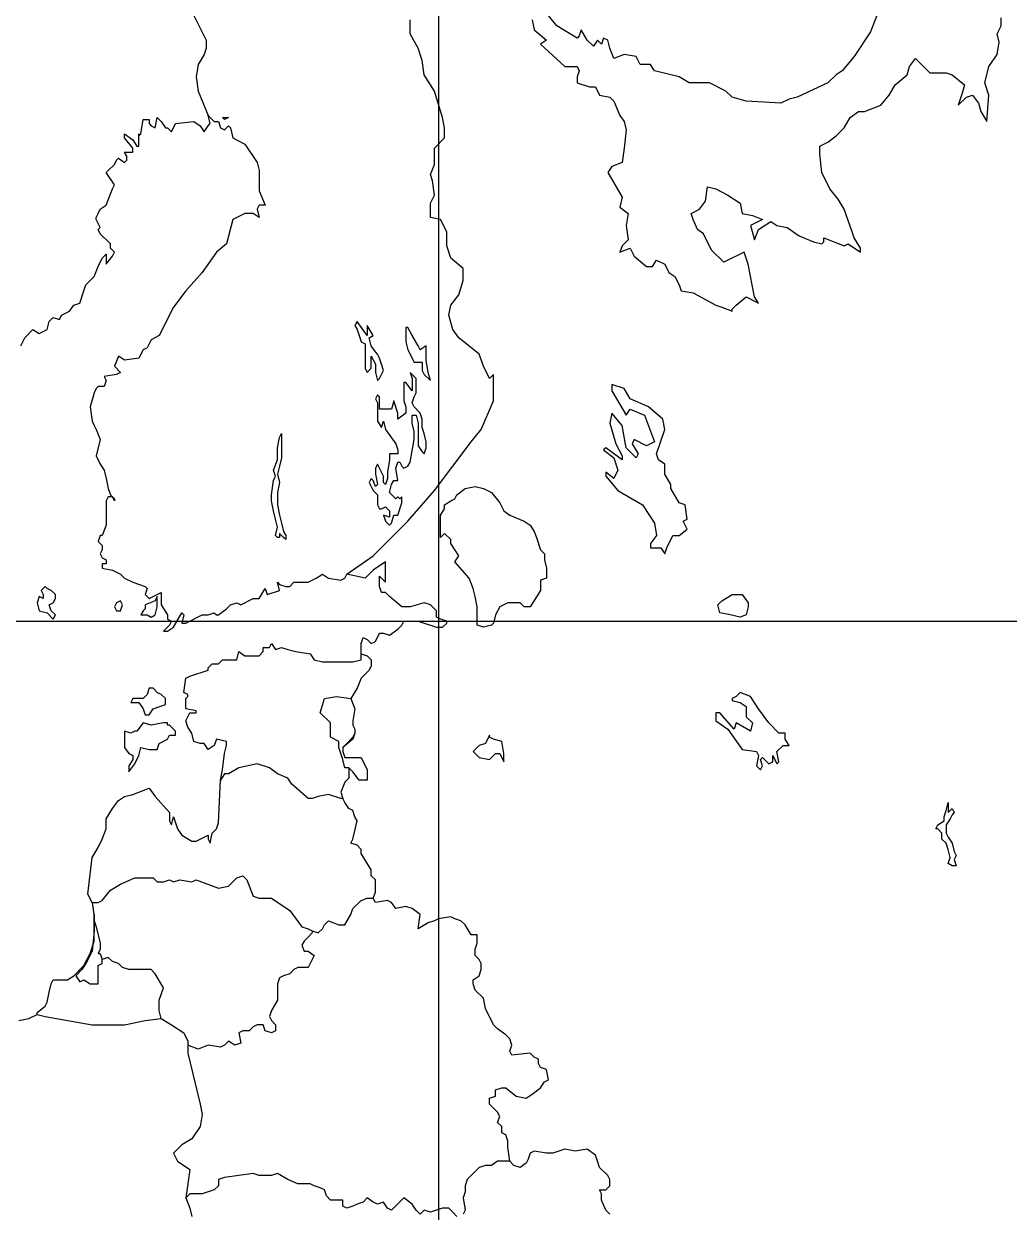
# Model space of a CAD drawing. Header units: millimetres. Extents: x 1844 to 27622, y 2629 to 17869.
# Drawn here: x 16040 to 17804, y 12150 to 14278 of the extents above; entities that cross this region are included whole.
import ezdxf

# ---------------------------------------------------------------- set-up
doc = ezdxf.new("R2010")
doc.units = ezdxf.units.MM
for name, color, linetype in [('COUNTRY', 212, 'Continuous'), ('MAJOR_LAKE', 5, 'Continuous'), ('MINOR_LAKE', 7, 'Continuous'), ('网格线', 251, 'Continuous')]:
    doc.layers.add(name, color=color, linetype=linetype)

msp = doc.modelspace()

# ---------------------------------------------------------------- linework, layer by layer
at = {"layer": 'COUNTRY', "lineweight": -3, "flags": 128}
for points in [[(16337, 14306.8), (16366.2, 14248.4), (16366.2, 14233.8), (16362.6, 14222.8), (16351.6, 14204.6), (16348, 14182.7), (16351.6, 14157.1), (16369.9, 14113.3)], [(16618.1, 13292.2), (16665.5, 13325), (16727.5, 13387.1), (16775, 13441.8), (16840.7, 13529.4), (16858.9, 13551.3), (16880.8, 13602.4), (16880.8, 13649.8), (16873.5, 13642.5), (16862.6, 13664.4), (16855.3, 13686.3), (16818.8, 13715.5), (16807.8, 13730.1), (16800.5, 13755.7), (16804.2, 13773.9), (16818.8, 13792.2), (16826.1, 13817.7), (16826.1, 13839.6), (16804.2, 13857.9), (16796.9, 13879.8), (16796.9, 13905.3), (16785.9, 13927.2), (16767.7, 13930.9), (16767.7, 13956.4), (16775, 13971), (16771.3, 13996.6), (16767.7, 14007.5), (16775, 14025.8), (16775, 14055), (16793.2, 14073.2), (16793.2, 14091.5), (16789.6, 14109.7), (16775, 14157.1), (16756.7, 14186.3), (16753.1, 14211.9), (16745.8, 14233.8), (16731.2, 14259.3), (16731.2, 14284.9)], [(16643.6, 13149.8), (16654.6, 13146.2), (16661.9, 13138.9), (16661.9, 13127.9), (16658.2, 13120.6), (16643.6, 13106), (16636.3, 13087.8), (16625.4, 13069.6), (16632.7, 13051.3), (16629, 13029.4), (16629, 13022.1), (16632.7, 13014.8), (16632.7, 13007.5), (16629, 13000.2), (16618.1, 12989.3), (16610.8, 12982), (16610.8, 12974.7), (16614.4, 12963.7), (16625.4, 12963.7), (16643.6, 12963.7), (16654.6, 12941.8), (16654.6, 12923.6), (16640, 12923.6), (16629, 12938.2), (16621.7, 12945.5), (16621.7, 12927.2), (16614.4, 12919.9), (16607.1, 12901.7), (16610.8, 12890.7)], [(16161.9, 12704.6), (16172.8, 12704.6), (16180.1, 12708.2), (16194.7, 12726.5), (16212.9, 12737.4), (16238.5, 12748.4), (16260.4, 12748.4), (16271.3, 12748.4), (16278.6, 12741.1), (16289.6, 12741.1), (16300.5, 12744.7), (16307.8, 12741.1), (16318.8, 12744.7), (16340.7, 12741.1), (16348, 12744.7), (16388.1, 12730.1), (16406.4, 12733.8), (16421, 12748.4), (16431.9, 12752), (16439.2, 12744.7), (16450.2, 12715.5), (16461.1, 12711.9), (16483, 12711.9), (16515.9, 12690), (16537.8, 12660.8), (16548.7, 12657.1), (16556, 12653.5), (16567, 12649.8), (16574.3, 12657.1), (16577.9, 12664.4), (16585.2, 12671.7), (16603.5, 12664.4), (16614.4, 12664.4), (16625.4, 12682.7), (16629, 12693.6), (16643.6, 12708.2), (16654.6, 12711.9), (16665.5, 12711.9), (16669.2, 12722.8), (16669.2, 12744.7), (16661.9, 12752), (16661.9, 12763), (16643.6, 12792.2), (16643.6, 12799.5), (16636.3, 12806.8), (16625.4, 12810.4), (16629, 12817.7), (16636.3, 12850.6), (16632.7, 12857.9), (16629, 12868.8), (16621.7, 12872.5), (16614.4, 12883.4), (16610.8, 12890.7), (16607.1, 12890.7), (16585.2, 12898), (16567, 12894.4), (16556, 12890.7), (16548.7, 12890.7), (16519.5, 12916.3), (16512.2, 12927.2), (16494, 12934.5), (16479.4, 12945.5), (16457.5, 12952.8), (16424.6, 12945.5), (16406.4, 12934.5), (16399.1, 12934.5), (16391.8, 12923.6)], [(16910, 12241.1), (16906.4, 12266.6), (16906.4, 12277.6), (16902.7, 12288.5), (16895.4, 12292.2), (16895.4, 12303.1), (16888.1, 12310.4), (16891.8, 12321.4), (16888.1, 12328.7), (16873.5, 12343.3), (16873.5, 12354.2), (16884.5, 12357.9), (16884.5, 12368.8), (16895.4, 12372.5), (16902.7, 12372.5), (16921, 12357.9), (16939.2, 12354.2), (16950.2, 12361.5), (16964.8, 12372.5), (16972.1, 12383.4), (16979.4, 12387.1), (16975.7, 12405.3), (16964.8, 12409), (16961.1, 12416.3), (16961.1, 12423.6), (16953.8, 12427.2), (16946.5, 12434.5), (16913.7, 12430.9), (16910, 12438.2), (16913.7, 12449.1), (16910, 12460.1), (16902.7, 12467.4), (16888.1, 12478.3), (16880.8, 12485.6), (16866.2, 12514.8), (16862.6, 12533.1), (16848, 12547.7), (16844.3, 12558.6), (16844.3, 12565.9), (16855.3, 12573.2), (16858.9, 12584.2), (16858.9, 12595.1), (16855.3, 12602.4), (16848, 12609.7), (16848, 12620.6), (16851.6, 12631.6), (16851.6, 12646.2), (16840.7, 12646.2), (16829.7, 12664.4), (16822.4, 12671.7), (16811.5, 12675.4), (16804.2, 12679), (16782.3, 12675.4), (16775, 12671.7), (16764, 12668.1), (16745.8, 12657.1), (16749.4, 12682.7), (16734.8, 12693.6), (16723.9, 12697.3), (16705.6, 12693.6), (16698.3, 12704.6), (16691, 12708.2), (16669.2, 12704.6), (16665.5, 12711.9)], [(16556, 12653.5), (16556, 12649.8), (16548.7, 12642.5), (16541.4, 12635.2), (16537.8, 12627.9), (16541.4, 12617), (16548.7, 12617), (16559.7, 12609.7), (16548.7, 12587.8), (16530.5, 12587.8), (16523.2, 12584.2), (16515.9, 12576.9), (16504.9, 12573.2), (16497.6, 12569.6), (16494, 12558.6), (16494, 12551.3), (16494, 12540.4), (16494, 12529.4), (16483, 12511.2), (16479.4, 12500.2), (16483, 12492.9), (16490.3, 12485.6), (16490.3, 12474.7), (16483, 12471), (16472.1, 12474.7), (16468.4, 12485.6), (16457.5, 12485.6), (16450.2, 12482), (16442.9, 12474.7), (16431.9, 12474.7), (16424.6, 12471), (16428.3, 12452.8), (16417.3, 12449.1), (16406.4, 12456.4), (16399.1, 12449.1), (16391.8, 12445.5), (16369.9, 12449.1), (16351.6, 12441.8), (16333.4, 12449.1)], [(16285.9, 12496.6), (16282.3, 12511.2), (16282.3, 12529.4), (16289.6, 12551.3), (16275, 12576.9), (16267.7, 12584.2), (16245.8, 12584.2), (16227.5, 12584.2), (16216.6, 12587.8), (16209.3, 12595.1), (16198.3, 12598.8), (16191, 12606), (16180.1, 12602.4)], [(16063.3, 12503.9), (16077.9, 12500.2), (16161.9, 12485.6), (16220.2, 12485.6), (16256.7, 12492.9), (16285.9, 12496.6), (16304.2, 12485.6), (16326.1, 12471), (16333.4, 12456.4), (16333.4, 12449.1), (16333.4, 12434.5), (16355.3, 12343.3), (16358.9, 12325), (16355.3, 12303.1), (16340.7, 12281.2), (16322.4, 12270.3), (16307.8, 12255.7), (16315.1, 12241.1), (16337, 12226.5), (16329.7, 12175.4), (16337, 12157.1), (16340.7, 12142.5)], [(17088.9, 12146.2), (17081.6, 12153.5), (17074.3, 12171.7), (17074.3, 12182.7), (17070.6, 12190), (17081.6, 12190), (17088.9, 12197.3), (17088.9, 12208.2), (17085.2, 12215.5), (17070.6, 12230.1), (17067, 12241.1), (17063.3, 12252), (17048.7, 12263), (17026.8, 12259.3), (17008.6, 12263), (16986.7, 12255.7), (16975.7, 12255.7), (16953.8, 12259.3), (16946.5, 12255.7), (16942.9, 12244.7), (16939.2, 12237.4), (16928.3, 12230.1), (16917.3, 12233.8), (16910, 12241.1), (16888.1, 12241.1), (16877.2, 12233.8), (16866.2, 12233.8), (16855.3, 12230.1), (16833.4, 12208.2), (16829.7, 12197.3), (16829.7, 12186.3), (16826.1, 12175.4), (16829.7, 12153.5), (16826.1, 12146.2)], [(16815.1, 12142.5), (16807.8, 12149.8), (16800.5, 12157.1), (16789.6, 12157.1), (16767.7, 12149.8), (16756.7, 12153.5), (16749.4, 12146.2), (16742.1, 12153.5), (16734.8, 12164.4), (16720.2, 12175.4), (16698.3, 12153.5), (16691, 12157.1), (16683.7, 12168.1), (16672.8, 12164.4), (16665.5, 12168.1), (16654.6, 12175.4), (16647.3, 12168.1), (16636.3, 12164.4), (16629, 12160.8), (16618.1, 12157.1), (16610.8, 12160.8), (16610.8, 12171.7), (16588.9, 12171.7), (16581.6, 12179), (16577.9, 12190), (16570.6, 12193.6), (16559.7, 12197.3), (16552.4, 12200.9), (16541.4, 12200.9), (16530.5, 12200.9), (16512.2, 12208.2), (16494, 12219.2), (16483, 12215.5), (16461.1, 12215.5), (16450.2, 12219.2), (16399.1, 12211.9), (16388.1, 12208.2), (16388.1, 12197.3), (16380.8, 12190), (16358.9, 12182.7), (16348, 12182.7), (16337, 12182.7), (16329.7, 12175.4)]]:
    msp.add_lwpolyline(points, dxfattribs=at)
at = {"layer": 'COUNTRY', "linetype": 'Continuous', "lineweight": -3}
for points in [[(16950.2, 14284.9), (16953.8, 14266.6), (16975.7, 14248.4), (16964.8, 14241.1), (17008.6, 14200.9), (17030.5, 14200.9), (17034.1, 14193.6), (17030.5, 14182.7), (17030.5, 14171.7), (17052.4, 14164.4), (17063.3, 14164.4), (17070.6, 14149.8), (17088.9, 14146.2), (17096.2, 14138.9), (17107.1, 14113.3), (17114.4, 14102.4), (17118.1, 14087.8), (17114.4, 14055), (17110.8, 14029.4), (17092.5, 14022.1), (17085.2, 14011.2), (17110.8, 13967.4), (17107.1, 13949.1), (17121.7, 13938.2), (17118.1, 13916.3), (17121.7, 13890.7), (17110.8, 13879.8), (17107.1, 13868.8), (17125.4, 13876.1), (17132.7, 13861.5), (17154.6, 13843.3), (17165.5, 13843.3), (17172.8, 13854.2), (17187.4, 13846.9), (17194.7, 13832.3), (17205.6, 13825), (17212.9, 13810.4), (17216.6, 13799.5), (17238.5, 13795.8), (17278.6, 13773.9), (17289.6, 13770.3), (17307.8, 13763), (17307.8, 13766.6), (17315.1, 13773.9), (17333.4, 13788.5), (17355.3, 13777.6), (17348, 13788.5), (17337, 13846.9), (17329.7, 13868.8), (17293.2, 13850.6), (17271.3, 13872.5), (17256.7, 13901.7), (17245.8, 13909), (17238.5, 13927.2), (17234.8, 13938.2), (17249.4, 13945.5), (17260.4, 13960.1), (17264, 13985.6), (17278.6, 13982), (17300.5, 13971), (17322.4, 13956.4), (17326.1, 13938.2), (17344.3, 13934.5), (17362.6, 13927.2), (17340.7, 13916.3), (17348, 13890.7), (17355.3, 13909), (17377.2, 13923.6), (17388.1, 13916.3), (17406.4, 13912.6), (17428.3, 13898), (17453.8, 13887.1), (17468.4, 13883.4), (17472.1, 13887.1), (17472.1, 13894.4), (17508.6, 13879.8), (17515.9, 13883.4), (17537.8, 13868.8), (17537.8, 13876.1), (17526.8, 13894.4), (17523.2, 13905.3), (17508.6, 13945.5), (17497.6, 13963.7), (17483, 13982), (17468.4, 14011.2), (17464.8, 14044), (17464.8, 14058.6), (17479.4, 14065.9), (17494, 14076.9), (17508.6, 14091.5), (17519.5, 14109.7), (17534.1, 14120.6), (17545.1, 14120.6), (17574.3, 14131.6), (17588.9, 14149.8), (17599.8, 14168.1), (17621.7, 14186.3), (17625.4, 14200.9), (17636.3, 14215.5), (17661.9, 14190), (17691, 14190), (17702, 14186.3), (17723.9, 14168.1), (17720.2, 14153.5), (17712.9, 14131.6), (17727.5, 14146.2), (17738.5, 14149.8), (17749.4, 14135.2), (17753.1, 14120.6), (17764, 14102.4), (17767.7, 14149.8), (17760.4, 14171.7), (17767.7, 14200.9), (17782.3, 14222.8), (17785.9, 14244.7), (17782.3, 14259.3), (17789.6, 14273.9), (17789.6, 14288.5)], [(17567, 14292.2), (17556, 14263), (17526.8, 14219.2), (17504.9, 14193.6), (17494, 14186.3), (17479.4, 14171.7), (17424.6, 14146.2), (17410, 14142.5), (17395.4, 14135.2), (17333.4, 14138.9), (17307.8, 14146.2), (17296.9, 14157.1), (17267.7, 14171.7), (17231.2, 14171.7), (17212.9, 14182.7), (17169.2, 14193.6), (17161.9, 14204.6), (17143.6, 14204.6), (17136.3, 14219.2), (17114.4, 14222.8), (17096.2, 14215.5), (17088.9, 14233.8), (17085.2, 14248.4), (17077.9, 14252), (17074.3, 14241.1), (17067, 14248.4), (17059.7, 14237.4), (17048.7, 14248.4), (17037.8, 14266.6), (17034.1, 14255.7), (17030.5, 14252), (16994, 14273.9), (16979.4, 14292.2)], [(16034.1, 13700.9), (16041.4, 13715.5), (16056, 13730.1), (16067, 13722.8), (16081.6, 13730.1), (16085.2, 13744.7), (16092.5, 13752), (16103.5, 13748.4), (16107.1, 13755.7), (16121.7, 13763), (16129, 13773.9), (16140, 13777.6), (16147.3, 13799.5), (16150.9, 13810.4), (16165.5, 13825), (16172.8, 13843.3), (16180.1, 13857.9), (16187.4, 13865.2), (16187.4, 13857.9), (16187.4, 13846.9), (16198.3, 13861.5), (16202, 13868.8), (16194.7, 13876.1), (16194.7, 13883.4), (16176.4, 13901.7), (16172.8, 13909), (16176.4, 13912.6), (16172.8, 13919.9), (16169.2, 13927.2), (16169.2, 13930.9), (16172.8, 13938.2), (16176.4, 13945.5), (16187.4, 13952.8), (16198.3, 13982), (16202, 13989.3), (16187.4, 14011.2), (16191, 14014.8), (16202, 14025.8), (16205.6, 14033.1), (16209.3, 14036.7), (16220.2, 14029.4), (16223.9, 14033.1), (16223.9, 14040.4), (16220.2, 14047.7), (16234.8, 14047.7), (16234.8, 14055), (16220.2, 14073.2), (16220.2, 14080.5), (16234.8, 14069.6), (16242.1, 14058.6), (16245.8, 14058.6), (16245.8, 14080.5), (16245.8, 14076.9), (16249.4, 14080.5), (16253.1, 14106), (16256.7, 14106), (16264, 14106), (16264, 14098.8), (16267.7, 14095.1), (16275, 14091.5), (16278.6, 14109.7), (16285.9, 14102.4), (16293.2, 14091.5), (16296.9, 14091.5), (16304.2, 14084.2), (16311.5, 14098.8), (16344.3, 14102.4), (16355.3, 14095.1), (16362.6, 14084.2), (16369.9, 14095.1), (16373.5, 14098.8), (16369.9, 14113.3)], [(16369.9, 14113.3), (16380.8, 14102.4), (16388.1, 14102.4), (16391.8, 14091.5), (16399.1, 14087.8), (16406.4, 14095.1), (16410, 14091.5), (16413.7, 14073.2), (16435.6, 14062.3), (16457.5, 14029.4), (16461.1, 14014.8), (16461.1, 13978.3), (16472.1, 13952.8), (16461.1, 13952.8), (16457.5, 13945.5), (16461.1, 13930.9), (16450.2, 13938.2), (16435.6, 13938.2), (16413.7, 13927.2), (16402.7, 13883.4), (16384.5, 13868.8), (16358.9, 13832.3), (16329.7, 13799.5), (16307.8, 13770.3), (16282.3, 13719.2), (16267.7, 13711.9), (16260.4, 13697.3), (16253.1, 13693.6), (16245.8, 13679), (16220.2, 13675.4), (16209.3, 13682.7), (16202, 13664.4), (16212.9, 13653.5), (16205.6, 13649.8), (16183.7, 13646.2), (16187.4, 13638.9), (16183.7, 13627.9), (16172.8, 13627.9), (16169.2, 13624.3), (16165.5, 13617), (16158.2, 13591.5), (16161.9, 13565.9), (16165.5, 13558.6), (16169.2, 13551.3), (16176.4, 13533.1), (16169.2, 13503.9), (16176.4, 13489.3), (16183.7, 13478.3), (16187.4, 13463.7), (16191, 13445.5), (16194.7, 13434.5), (16202, 13427.2), (16202, 13423.6), (16198.3, 13430.9), (16191, 13430.9), (16187.4, 13423.6), (16187.4, 13416.3), (16187.4, 13409), (16187.4, 13398), (16187.4, 13379.8), (16180.1, 13361.5), (16176.4, 13361.5), (16172.8, 13350.6), (16180.1, 13343.3), (16180.1, 13336), (16176.4, 13328.7), (16180.1, 13321.4), (16187.4, 13317.7), (16187.4, 13310.4), (16180.1, 13310.4), (16180.1, 13303.1), (16198.3, 13299.5), (16212.9, 13292.2), (16220.2, 13284.9), (16234.8, 13277.6), (16256.7, 13270.3), (16260.4, 13266.6), (16256.7, 13255.7), (16264, 13248.4), (16285.9, 13259.3), (16285.9, 13255.7), (16285.9, 13237.4), (16296.9, 13219.2), (16296.9, 13211.9), (16304.2, 13208.2), (16300.5, 13200.9), (16289.6, 13190), (16296.9, 13190), (16307.8, 13197.3), (16322.4, 13222.8), (16326.1, 13219.2), (16322.4, 13204.6), (16329.7, 13204.6), (16358.9, 13219.2), (16369.9, 13219.2), (16380.8, 13222.8), (16384.5, 13219.2), (16388.1, 13219.2), (16402.7, 13230.1), (16410, 13237.4), (16421, 13241.1), (16428.3, 13237.4), (16450.2, 13248.4), (16461.1, 13248.4), (16472.1, 13266.6), (16475.7, 13255.7), (16497.6, 13263), (16494, 13277.6), (16497.6, 13273.9), (16508.6, 13270.3), (16515.9, 13270.3), (16523.2, 13277.6), (16548.7, 13277.6), (16563.3, 13284.9), (16574.3, 13292.2), (16585.2, 13284.9), (16607.1, 13281.2), (16614.4, 13284.9), (16618.1, 13292.2), (16618.1, 13292.2)], [(16395.4, 14109.7), (16395.4, 14109.7)], [(16395.4, 14109.7), (16406.4, 14109.7)], [(16406.4, 14109.7), (16399.1, 14106), (16395.4, 14109.7)], [(16643.6, 13149.8), (16643.6, 13168.1), (16647.3, 13179), (16654.6, 13175.4), (16661.9, 13168.1), (16669.2, 13171.7), (16676.4, 13186.3), (16683.7, 13186.3), (16694.7, 13182.7), (16709.3, 13193.6), (16716.6, 13200.9), (16720.2, 13208.2), (16745.8, 13208.2), (16778.6, 13197.3), (16789.6, 13197.3), (16796.9, 13204.6), (16796.9, 13208.2), (16785.9, 13211.9), (16778.6, 13215.5), (16778.6, 13226.5), (16767.7, 13237.4), (16756.7, 13241.1), (16731.2, 13233.8), (16716.6, 13233.8), (16694.7, 13252), (16687.4, 13259.3), (16680.1, 13259.3), (16676.4, 13270.3), (16676.4, 13288.5), (16680.1, 13284.9), (16687.4, 13277.6), (16687.4, 13299.5), (16687.4, 13306.8), (16687.4, 13314.1), (16665.5, 13299.5), (16650.9, 13284.9), (16618.1, 13292.2)], [(16088.9, 13263), (16081.6, 13266.6), (16077.9, 13270.3), (16070.6, 13263), (16074.3, 13255.7), (16074.3, 13248.4), (16067, 13252), (16063.3, 13241.1), (16067, 13226.5), (16081.6, 13222.8), (16092.5, 13211.9), (16096.2, 13219.2), (16088.9, 13226.5), (16085.2, 13237.4), (16092.5, 13241.1), (16096.2, 13248.4), (16096.2, 13255.7), (16088.9, 13263)], [(16216.6, 13237.4), (16212.9, 13244.7), (16205.6, 13241.1), (16202, 13233.8), (16205.6, 13226.5), (16212.9, 13226.5), (16216.6, 13237.4)], [(16267.7, 13215.5), (16275, 13219.2), (16278.6, 13233.8), (16278.6, 13252), (16275, 13244.7), (16256.7, 13237.4), (16256.7, 13230.1), (16253.1, 13226.5), (16249.4, 13219.2), (16260.4, 13219.2), (16267.7, 13215.5)], [(16391.8, 12923.6), (16395.4, 12941.8), (16399.1, 12971), (16402.7, 12985.6), (16402.7, 12992.9), (16384.5, 12996.6), (16380.8, 12985.6), (16369.9, 12978.3), (16362.6, 12989.3), (16355.3, 12989.3), (16344.3, 12992.9), (16340.7, 13007.5), (16333.4, 13018.5), (16329.7, 13029.4), (16337, 13044), (16348, 13044), (16348, 13047.7), (16329.7, 13051.3), (16329.7, 13069.6), (16333.4, 13073.2), (16333.4, 13076.9), (16326.1, 13080.5), (16329.7, 13106), (16337, 13109.7), (16369.9, 13120.6), (16369.9, 13124.3), (16377.2, 13131.6), (16388.1, 13131.6), (16395.4, 13138.9), (16421, 13138.9), (16424.6, 13153.5), (16435.6, 13146.2), (16461.1, 13146.2), (16468.4, 13153.5), (16468.4, 13160.8), (16479.4, 13160.8)], [(16479.4, 13160.8), (16483, 13168.1), (16490.3, 13157.1), (16501.3, 13160.8), (16512.2, 13157.1), (16526.8, 13153.5), (16552.4, 13149.8), (16559.7, 13138.9), (16574.3, 13135.2), (16629, 13135.2), (16643.6, 13138.9), (16643.6, 13149.8)], [(16253.1, 13069.6), (16234.8, 13069.6), (16231.2, 13062.3), (16234.8, 13062.3), (16245.8, 13062.3), (16253.1, 13051.3), (16256.7, 13040.4), (16264, 13040.4), (16271.3, 13051.3), (16293.2, 13058.6), (16293.2, 13069.6), (16285.9, 13076.9), (16278.6, 13080.5), (16271.3, 13087.8), (16264, 13087.8), (16260.4, 13076.9), (16253.1, 13069.6)], [(16296.9, 13025.8), (16289.6, 13025.8), (16267.7, 13022.1), (16253.1, 13025.8), (16242.1, 13011.2), (16238.5, 13011.2), (16231.2, 13007.5), (16220.2, 13011.2), (16220.2, 12982), (16227.5, 12971), (16234.8, 12967.4), (16234.8, 12960.1), (16227.5, 12949.1), (16227.5, 12938.2), (16238.5, 12952.8), (16245.8, 12967.4), (16249.4, 12982), (16264, 12978.3), (16271.3, 12978.3), (16278.6, 12978.3), (16282.3, 12989.3), (16296.9, 12996.6), (16300.5, 13003.9), (16311.5, 13003.9), (16311.5, 13011.2), (16300.5, 13022.1), (16296.9, 13022.1), (16296.9, 13025.8)], [(16161.9, 12704.6), (16154.6, 12719.2), (16161.9, 12784.9), (16172.8, 12803.1), (16180.1, 12817.7), (16187.4, 12836), (16187.4, 12854.2), (16198.3, 12872.5), (16209.3, 12887.1), (16220.2, 12894.4), (16234.8, 12898), (16264, 12909), (16275, 12894.4), (16300.5, 12865.2), (16300.5, 12850.6), (16304.2, 12843.3), (16307.8, 12857.9), (16315.1, 12836), (16322.4, 12825), (16340.7, 12814.1), (16348, 12814.1), (16369.9, 12825), (16369.9, 12817.7), (16373.5, 12810.4), (16377.2, 12828.7), (16384.5, 12836), (16388.1, 12846.9), (16391.8, 12923.6)], [(16161.9, 12704.6), (16165.5, 12679), (16165.5, 12660.8), (16165.5, 12653.5), (16165.5, 12682.7), (16165.5, 12671.7), (16169.2, 12660.8), (16176.4, 12631.6), (16176.4, 12620.6), (16172.8, 12613.3), (16176.4, 12613.3), (16180.1, 12602.4)], [(16063.3, 12503.9), (16063.3, 12507.5), (16077.9, 12518.5), (16081.6, 12525.8), (16085.2, 12544), (16088.9, 12558.6), (16092.5, 12565.9), (16118.1, 12565.9), (16129, 12573.2), (16147.3, 12591.5), (16158.2, 12613.3), (16165.5, 12635.2), (16165.5, 12653.5), (16161.9, 12617), (16150.9, 12595.1), (16143.6, 12584.2), (16132.7, 12573.2), (16140, 12562.3), (16147.3, 12565.9), (16158.2, 12558.6), (16172.8, 12558.6), (16172.8, 12569.6), (16172.8, 12591.5), (16180.1, 12595.1), (16180.1, 12602.4)], [(16030.5, 12492.9), (16048.7, 12496.6), (16063.3, 12503.9)]]:
    msp.add_lwpolyline(points, dxfattribs=at)
at = {"layer": 'MAJOR_LAKE', "linetype": 'Continuous', "lineweight": -3}
for points in [[(17212.9, 13361.5), (17227.5, 13372.5), (17220.2, 13387.1), (17227.5, 13390.7), (17223.9, 13416.3), (17212.9, 13419.9), (17198.3, 13445.5), (17198.3, 13452.8), (17187.4, 13471), (17187.4, 13482), (17187.4, 13489.3), (17176.4, 13496.6), (17172.8, 13507.5), (17187.4, 13551.3), (17183.7, 13569.6), (17158.2, 13591.5), (17125.4, 13606), (17114.4, 13624.3), (17092.5, 13631.6), (17092.5, 13620.6), (17118.1, 13576.9), (17125.4, 13587.8), (17150.9, 13576.9), (17169.2, 13529.4), (17154.6, 13522.1), (17132.7, 13533.1), (17129, 13525.8), (17140, 13507.5), (17136.3, 13500.2), (17118.1, 13518.5), (17110.8, 13558.6), (17092.5, 13580.5), (17088.9, 13562.3), (17099.8, 13525.8), (17110.8, 13503.9), (17110.8, 13496.6), (17081.6, 13518.5), (17077.9, 13514.8), (17096.2, 13500.2), (17103.5, 13478.3), (17096.2, 13463.7), (17081.6, 13474.7), (17081.6, 13467.4), (17103.5, 13441.8), (17147.3, 13416.3), (17169.2, 13383.4), (17172.8, 13361.5), (17161.9, 13346.9), (17161.9, 13339.6), (17180.1, 13339.6), (17187.4, 13328.7), (17191, 13339.6), (17202, 13361.5), (17212.9, 13361.5)], [(16848, 13449.1), (16848, 13449.1), (16862.6, 13445.5), (16877.2, 13438.2), (16891.8, 13419.9), (16899.1, 13405.3), (16910, 13398), (16935.6, 13387.1), (16946.5, 13379.8), (16953.8, 13368.8), (16957.5, 13357.9), (16964.8, 13336), (16972.1, 13328.7), (16972.1, 13317.7), (16975.7, 13303.1), (16975.7, 13284.9), (16964.8, 13281.2), (16964.8, 13263), (16946.5, 13233.8), (16935.6, 13233.8), (16928.3, 13241.1), (16921, 13241.1), (16906.4, 13241.1), (16891.8, 13233.8), (16884.5, 13219.2), (16880.8, 13204.6), (16877.2, 13200.9), (16862.6, 13197.3), (16851.6, 13200.9), (16851.6, 13215.5), (16851.6, 13233.8), (16848, 13252), (16844.3, 13266.6), (16837, 13284.9), (16811.5, 13314.1), (16818.8, 13325), (16804.2, 13346.9), (16804.2, 13354.2), (16793.2, 13365.2), (16785.9, 13357.9), (16785.9, 13398), (16793.2, 13409), (16793.2, 13416.3), (16804.2, 13423.6), (16811.5, 13427.2), (16815.1, 13434.5), (16829.7, 13445.5), (16848, 13449.1)]]:
    msp.add_lwpolyline(points, dxfattribs=at)
at = {"layer": 'MINOR_LAKE', "linetype": 'Continuous', "lineweight": -3}
for points in [[(16676.4, 13642.5), (16683.7, 13657.1), (16680.1, 13668.1), (16676.4, 13679), (16672.8, 13686.3), (16669.2, 13690), (16661.9, 13700.9), (16658.2, 13715.5), (16665.5, 13719.2), (16654.6, 13737.4), (16654.6, 13719.2), (16636.3, 13744.7), (16632.7, 13737.4), (16636.3, 13730.1), (16640, 13719.2), (16643.6, 13708.2), (16650.9, 13704.6), (16650.9, 13690), (16650.9, 13675.4), (16650.9, 13660.8), (16654.6, 13653.5), (16661.9, 13660.8), (16661.9, 13679), (16661.9, 13682.7), (16669.2, 13668.1), (16669.2, 13653.5), (16672.8, 13638.9), (16676.4, 13642.5)], [(16738.5, 13671.7), (16745.8, 13671.7), (16749.4, 13671.7), (16753.1, 13671.7), (16753.1, 13657.1), (16756.7, 13649.8), (16767.7, 13638.9), (16764, 13653.5), (16760.4, 13675.4), (16760.4, 13700.9), (16749.4, 13693.6), (16745.8, 13700.9), (16734.8, 13719.2), (16727.5, 13733.8), (16723.9, 13733.8), (16723.9, 13722.8), (16723.9, 13722.8), (16723.9, 13708.2), (16727.5, 13693.6), (16738.5, 13671.7)], [(16687.4, 13387.1), (16694.7, 13379.8), (16698.3, 13383.4), (16702, 13398), (16709.3, 13398), (16716.6, 13419.9), (16716.6, 13430.9), (16712.9, 13427.2), (16709.3, 13430.9), (16705.6, 13427.2), (16702, 13430.9), (16694.7, 13438.2), (16698.3, 13452.8), (16702, 13460.1), (16709.3, 13460.1), (16709.3, 13460.1), (16705.6, 13482), (16709.3, 13492.9), (16712.9, 13492.9), (16716.6, 13485.6), (16720.2, 13482), (16727.5, 13485.6), (16731.2, 13492.9), (16738.5, 13533.1), (16738.5, 13547.7), (16734.8, 13562.3), (16734.8, 13576.9), (16738.5, 13576.9), (16742.1, 13576.9), (16745.8, 13562.3), (16745.8, 13547.7), (16745.8, 13533.1), (16745.8, 13522.1), (16753.1, 13511.2), (16756.7, 13507.5), (16760.4, 13518.5), (16760.4, 13529.4), (16756.7, 13544), (16753.1, 13555), (16753.1, 13569.6), (16749.4, 13580.5), (16738.5, 13591.5), (16734.8, 13598.8), (16738.5, 13609.7), (16742.1, 13617), (16742.1, 13635.2), (16742.1, 13642.5), (16734.8, 13649.8), (16731.2, 13653.5), (16734.8, 13642.5), (16734.8, 13627.9), (16734.8, 13620.6), (16723.9, 13635.2), (16720.2, 13635.2), (16720.2, 13627.9), (16720.2, 13613.3), (16720.2, 13602.4), (16723.9, 13591.5), (16723.9, 13580.5), (16709.3, 13569.6), (16709.3, 13580.5), (16702, 13602.4), (16698.3, 13587.8), (16676.4, 13587.8), (16676.4, 13595.1), (16676.4, 13602.4), (16676.4, 13609.7), (16672.8, 13613.3), (16669.2, 13606), (16672.8, 13598.8), (16672.8, 13587.8), (16672.8, 13565.9), (16680.1, 13555), (16683.7, 13565.9), (16687.4, 13551.3), (16705.6, 13525.8), (16709.3, 13514.8), (16709.3, 13507.5), (16694.7, 13507.5), (16694.7, 13496.6), (16691, 13474.7), (16691, 13463.7), (16687.4, 13452.8), (16683.7, 13456.4), (16683.7, 13467.4), (16672.8, 13489.3), (16669.2, 13482), (16669.2, 13471), (16672.8, 13452.8), (16669.2, 13449.1), (16665.5, 13460.1), (16661.9, 13463.7), (16658.2, 13456.4), (16661.9, 13449.1), (16665.5, 13441.8), (16672.8, 13434.5), (16672.8, 13427.2), (16672.8, 13416.3), (16676.4, 13409), (16680.1, 13409), (16687.4, 13412.6), (16691, 13409), (16694.7, 13405.3), (16694.7, 13394.4), (16683.7, 13398), (16687.4, 13387.1)], [(16501.3, 13533.1), (16501.3, 13518.5), (16501.3, 13500.2), (16497.6, 13485.6), (16494, 13471), (16497.6, 13456.4), (16494, 13438.2), (16494, 13416.3), (16497.6, 13398), (16501.3, 13383.4), (16504.9, 13368.8), (16508.6, 13361.5), (16508.6, 13354.2), (16504.9, 13357.9), (16497.6, 13365.2), (16497.6, 13357.9), (16494, 13357.9), (16490.3, 13361.5), (16494, 13376.1), (16490.3, 13390.7), (16486.7, 13405.3), (16483, 13423.6), (16483, 13434.5), (16486.7, 13460.1), (16490.3, 13467.4), (16486.7, 13478.3), (16494, 13496.6), (16494, 13518.5), (16497.6, 13536.7), (16501.3, 13544), (16501.3, 13533.1)], [(17304.2, 13219.2), (17285.9, 13222.8), (17282.3, 13237.4), (17289.6, 13244.7), (17307.8, 13255.7), (17326.1, 13255.7), (17337, 13241.1), (17337, 13233.8), (17333.4, 13219.2), (17322.4, 13215.5), (17304.2, 13219.2)], [(16625.4, 13069.6), (16632.7, 13051.3), (16629, 13029.4), (16629, 13022.1), (16632.7, 13014.8), (16632.7, 13007.5), (16629, 12996.6), (16610.8, 12982), (16610.8, 12974.7), (16614.4, 12963.7), (16625.4, 12963.7), (16643.6, 12963.7), (16654.6, 12941.8), (16654.6, 12923.6), (16640, 12923.6), (16629, 12938.2), (16621.7, 12945.5), (16614.4, 12945.5), (16610.8, 12960.1), (16603.5, 12982), (16603.5, 12992.9), (16588.9, 13000.2), (16588.9, 13025.8), (16570.6, 13044), (16577.9, 13069.6), (16599.8, 13073.2), (16625.4, 13069.6)], [(17315.1, 13073.2), (17307.8, 13069.6), (17307.8, 13065.9), (17322.4, 13062.3), (17333.4, 13055), (17333.4, 13036.7), (17344.3, 13025.8), (17340.7, 13011.2), (17315.1, 13025.8), (17311.5, 13014.8), (17285.9, 13044), (17278.6, 13044), (17278.6, 13029.4), (17300.5, 13014.8), (17326.1, 12978.3), (17351.6, 12974.7), (17355.3, 12967.4), (17351.6, 12949.1), (17358.9, 12941.8), (17362.6, 12949.1), (17358.9, 12960.1), (17362.6, 12963.7), (17373.5, 12952.8), (17380.8, 12956.4), (17380.8, 12967.4), (17388.1, 12952.8), (17391.8, 12956.4), (17388.1, 12974.7), (17399.1, 12985.6), (17410, 12985.6), (17402.7, 12996.6), (17402.7, 13007.5), (17391.8, 13007.5), (17373.5, 13025.8), (17355.3, 13051.3), (17340.7, 13073.2), (17322.4, 13080.5), (17315.1, 13073.2)], [(16873.5, 13003.9), (16866.2, 12989.3), (16855.3, 12985.6), (16844.3, 12974.7), (16855.3, 12963.7), (16873.5, 12960.1), (16884.5, 12971), (16891.8, 12971), (16899.1, 12956.4), (16899.1, 12971), (16895.4, 12992.9), (16880.8, 12996.6), (16873.5, 13000.2), (16873.5, 13003.9)], [(17702, 12770.3), (17694.7, 12773.9), (17698.3, 12784.9), (17694.7, 12799.5), (17691, 12810.4), (17683.7, 12817.7), (17683.7, 12828.7), (17676.4, 12836), (17672.8, 12836), (17676.4, 12843.3), (17687.4, 12850.6), (17687.4, 12857.9), (17691, 12868.8), (17694.7, 12883.4), (17694.7, 12879.8), (17694.7, 12865.2), (17702, 12872.5), (17705.6, 12865.2), (17702, 12861.5), (17698.3, 12854.2), (17691, 12843.3), (17691, 12828.7), (17694.7, 12821.4), (17702, 12810.4), (17705.6, 12795.8), (17709.3, 12788.5), (17705.6, 12781.2), (17709.3, 12770.3), (17702, 12770.3)]]:
    msp.add_lwpolyline(points, dxfattribs=at)
at = {"layer": '网格线', "linetype": 'Continuous'}
for points in [[(16782.3, 17638.9), (16782.3, 2828.7)], [(2271.3, 13208.2), (27147.3, 13208.2)]]:
    msp.add_lwpolyline(points, dxfattribs=at)

doc.saveas('drawing.dxf')
